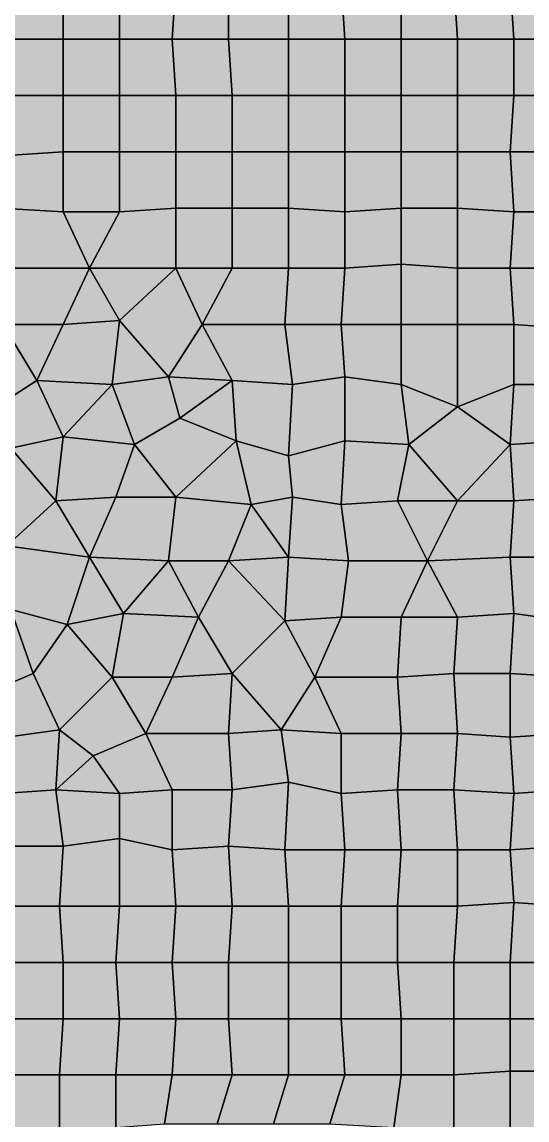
# Model space of a CAD drawing. Header units: metres. Extents: x -7480 to 79269, y -9100 to 45880.
# Drawn here: x 18940 to 21630, y 760 to 6611 of the extents above; entities that cross this region are included whole.
import ezdxf

# ---------------------------------------------------------------- set-up
doc = ezdxf.new("R2010")
doc.units = ezdxf.units.M
for name, color, linetype in [('COLOR_1', 1, 'Continuous'), ('COLOR_181', 181, 'Continuous'), ('COLOR_3', 3, 'Continuous')]:
    doc.layers.add(name, color=color, linetype=linetype)

msp = doc.modelspace()

# ---------------------------------------------------------------- hatches: boundary and pattern name
at = {"layer": 'COLOR_1'}
for points in [[(18840, 6520), (19160, 6520), (19160, 6820), (18840, 6820)], [(19160, 6520), (19460, 6520), (19460, 6820), (19160, 6820)], [(19460, 6520), (19740, 6520), (19760, 6820), (19460, 6820)], [(19740, 6520), (20040, 6520), (20040, 6820), (19760, 6820)], [(20040, 6520), (20360, 6520), (20360, 6820), (20040, 6820)], [(20360, 6520), (20660, 6520), (20640, 6820), (20360, 6820)], [(20640, 6820), (20660, 6520), (20960, 6520), (20960, 6820)], [(20960, 6520), (21260, 6520), (21240, 6820), (20960, 6820)], [(21540, 6820), (21560, 6520), (21840, 6520), (21860, 6820)]]:
    msp.add_hatch(color=256, dxfattribs=at).paths.add_polyline_path(points)
at = {"layer": 'COLOR_181'}
for points in [[(18840, 6220), (19160, 6220), (19160, 6520), (18840, 6520)], [(19160, 6220), (19460, 6220), (19460, 6520), (19160, 6520)], [(19460, 6220), (19760, 6220), (19740, 6520), (19460, 6520)], [(19740, 6520), (19760, 6220), (20060, 6220), (20040, 6520)], [(20040, 6520), (20060, 6220), (20360, 6220), (20360, 6520)], [(20360, 6220), (20660, 6220), (20660, 6520), (20360, 6520)], [(20660, 6220), (20960, 6220), (20960, 6520), (20660, 6520)], [(20960, 6220), (21260, 6220), (21260, 6520), (20960, 6520)], [(21260, 6220), (21560, 6220), (21560, 6520), (21260, 6520)], [(21560, 6220), (21860, 6220), (21840, 6520), (21560, 6520)], [(18840, 6220), (18860, 5900), (19160, 5920), (19160, 6220)], [(19160, 5920), (19460, 5920), (19460, 6220), (19160, 6220)], [(19460, 5920), (19760, 5920), (19760, 6220), (19460, 6220)], [(19760, 5920), (20060, 5920), (20060, 6220), (19760, 6220)], [(20060, 5920), (20360, 5920), (20360, 6220), (20060, 6220)], [(20360, 5920), (20660, 5920), (20660, 6220), (20360, 6220)], [(20660, 5920), (20960, 5920), (20960, 6220), (20660, 6220)], [(20960, 5920), (21260, 5920), (21260, 6220), (20960, 6220)], [(21260, 5920), (21540, 5920), (21560, 6220), (21260, 6220)], [(21540, 5920), (21840, 5920), (21860, 6220), (21560, 6220)], [(18820, 5620), (19160, 5600), (19160, 5920), (18860, 5900)], [(19160, 5600), (19460, 5600), (19460, 5920), (19160, 5920)], [(19460, 5600), (19760, 5620), (19760, 5920), (19460, 5920)], [(19760, 5620), (20060, 5620), (20060, 5920), (19760, 5920)], [(20060, 5620), (20360, 5620), (20360, 5920), (20060, 5920)], [(20360, 5620), (20660, 5600), (20660, 5920), (20360, 5920)], [(20660, 5600), (20960, 5620), (20960, 5920), (20660, 5920)], [(20960, 5620), (21260, 5620), (21260, 5920), (20960, 5920)], [(21260, 5620), (21560, 5600), (21540, 5920), (21260, 5920)], [(21540, 5920), (21560, 5600), (21860, 5600), (21840, 5920)], [(18820, 5620), (18880, 5300), (19300, 5300), (19160, 5600)], [(19300, 5300), (19760, 5300), (19760, 5620), (19460, 5600)], [(19760, 5300), (20060, 5300), (20060, 5620), (19760, 5620)], [(20060, 5300), (20360, 5300), (20360, 5620), (20060, 5620)], [(20360, 5300), (20660, 5300), (20660, 5600), (20360, 5620)], [(20660, 5300), (20960, 5320), (20960, 5620), (20660, 5600)], [(20960, 5320), (21260, 5300), (21260, 5620), (20960, 5620)], [(21260, 5300), (21540, 5300), (21560, 5600), (21260, 5620)], [(19160, 5600), (19300, 5300), (19460, 5600)], [(21540, 5300), (21860, 5300), (21860, 5600), (21560, 5600)], [(18840, 5000), (19160, 5000), (19300, 5300), (18880, 5300)], [(19160, 5000), (19460, 5020), (19300, 5300)], [(19300, 5300), (19460, 5020), (19760, 5300)], [(19460, 5020), (19720, 4720), (19900, 5000), (19760, 5300)], [(19760, 5300), (19900, 5000), (20060, 5300)], [(19900, 5000), (20340, 5000), (20360, 5300), (20060, 5300)], [(20340, 5000), (20640, 5000), (20660, 5300), (20360, 5300)], [(20640, 5000), (20960, 5000), (20960, 5320), (20660, 5300)], [(20960, 5000), (21260, 5000), (21260, 5300), (20960, 5320)], [(21260, 5000), (21560, 5000), (21540, 5300), (21260, 5300)], [(21540, 5300), (21560, 5000), (21840, 4980), (21860, 5300)], [(18580, 4720), (18800, 4560), (19020, 4700), (18840, 5000)], [(18840, 5000), (19020, 4700), (19160, 5000)], [(19020, 4700), (19420, 4680), (19460, 5020), (19160, 5000)], [(19420, 4680), (19720, 4720), (19460, 5020)], [(19720, 4720), (20060, 4700), (19900, 5000)], [(19900, 5000), (20060, 4700), (20380, 4680), (20340, 5000)], [(20340, 5000), (20380, 4680), (20660, 4720), (20640, 5000)], [(20640, 5000), (20660, 4720), (20960, 4680), (20960, 5000)], [(20960, 4680), (21260, 4560), (21260, 5000), (20960, 5000)], [(21260, 4560), (21560, 4680), (21560, 5000), (21260, 5000)], [(21560, 4680), (21860, 4680), (21840, 4980), (21560, 5000)], [(18800, 4560), (18880, 4340), (19160, 4400), (19020, 4700)], [(19020, 4700), (19160, 4400), (19420, 4680)], [(19420, 4680), (19540, 4360), (19780, 4500), (19720, 4720)], [(19720, 4720), (19780, 4500), (20060, 4700)], [(19780, 4500), (20080, 4380), (20060, 4700)], [(20060, 4700), (20080, 4380), (20360, 4300), (20380, 4680)], [(20360, 4300), (20660, 4380), (20660, 4720), (20380, 4680)], [(20660, 4380), (21000, 4360), (20960, 4680), (20660, 4720)], [(19160, 4400), (19540, 4360), (19420, 4680)], [(20960, 4680), (21000, 4360), (21260, 4560)], [(21260, 4560), (21540, 4360), (21560, 4680)], [(21540, 4360), (21840, 4380), (21860, 4680), (21560, 4680)], [(21000, 4360), (21260, 4060), (21540, 4360), (21260, 4560)], [(19540, 4360), (19760, 4080), (20080, 4380), (19780, 4500)], [(18880, 4340), (19120, 4060), (19160, 4400)], [(19120, 4060), (19440, 4080), (19540, 4360), (19160, 4400)], [(18700, 4100), (18860, 3820), (19120, 4060), (18880, 4340)], [(19440, 4080), (19760, 4080), (19540, 4360)], [(19760, 4080), (20160, 4040), (20080, 4380)], [(20080, 4380), (20160, 4040), (20380, 4080), (20360, 4300)], [(20360, 4300), (20380, 4080), (20640, 4040), (20660, 4380)], [(20640, 4040), (20940, 4060), (21000, 4360), (20660, 4380)], [(20940, 4060), (21260, 4060), (21000, 4360)], [(21260, 4060), (21560, 4060), (21540, 4360)], [(21540, 4360), (21560, 4060), (21860, 4080), (21840, 4380)], [(18860, 3820), (19300, 3760), (19120, 4060)], [(19120, 4060), (19300, 3760), (19440, 4080)], [(19300, 3760), (19720, 3740), (19760, 4080), (19440, 4080)], [(19720, 3740), (20040, 3740), (20160, 4040), (19760, 4080)], [(20040, 3740), (20360, 3760), (20160, 4040)], [(20160, 4040), (20360, 3760), (20380, 4080)], [(20360, 3760), (20680, 3740), (20640, 4040), (20380, 4080)], [(20640, 4040), (20680, 3740), (21100, 3740), (20940, 4060)], [(20940, 4060), (21100, 3740), (21260, 4060)], [(21100, 3740), (21540, 3760), (21560, 4060), (21260, 4060)], [(21540, 3760), (21840, 3760), (21860, 4080), (21560, 4060)], [(18860, 3820), (18880, 3480), (19180, 3400), (19300, 3760)], [(19180, 3400), (19480, 3460), (19300, 3760)], [(19300, 3760), (19480, 3460), (19720, 3740)], [(20040, 3740), (20340, 3420), (20360, 3760)], [(20340, 3420), (20640, 3440), (20680, 3740), (20360, 3760)], [(21100, 3740), (21260, 3440), (21560, 3460), (21540, 3760)], [(21540, 3760), (21560, 3460), (21840, 3420), (21840, 3760)], [(19480, 3460), (19880, 3440), (19720, 3740)], [(19720, 3740), (19880, 3440), (20040, 3740)], [(19880, 3440), (20060, 3140), (20340, 3420), (20040, 3740)], [(20640, 3440), (20960, 3440), (21100, 3740), (20680, 3740)], [(20960, 3440), (21260, 3440), (21100, 3740)], [(18540, 3240), (18720, 3020), (19000, 3140), (18880, 3480)], [(18880, 3480), (19000, 3140), (19180, 3400)], [(19180, 3400), (19420, 3120), (19480, 3460)], [(19420, 3120), (19740, 3120), (19880, 3440), (19480, 3460)], [(21240, 3140), (21540, 3140), (21560, 3460), (21260, 3440)], [(21540, 3140), (21860, 3120), (21840, 3420), (21560, 3460)], [(19000, 3140), (19140, 2840), (19420, 3120), (19180, 3400)], [(19740, 3120), (20060, 3140), (19880, 3440)], [(20060, 3140), (20320, 2840), (20500, 3120), (20340, 3420)], [(20340, 3420), (20500, 3120), (20640, 3440)], [(20500, 3120), (20940, 3120), (20960, 3440), (20640, 3440)], [(20940, 3120), (21240, 3140), (21260, 3440), (20960, 3440)], [(18720, 3020), (18860, 2800), (19140, 2840), (19000, 3140)], [(19140, 2840), (19320, 2700), (19600, 2820), (19420, 3120)], [(19420, 3120), (19600, 2820), (19740, 3120)], [(19600, 2820), (20040, 2820), (20060, 3140), (19740, 3120)], [(20040, 2820), (20320, 2840), (20060, 3140)], [(20320, 2840), (20640, 2820), (20500, 3120)], [(20500, 3120), (20640, 2820), (20960, 2820), (20940, 3120)], [(20940, 3120), (20960, 2820), (21260, 2820), (21240, 3140)], [(21240, 3140), (21260, 2820), (21540, 2800), (21540, 3140)], [(21540, 2800), (21840, 2820), (21860, 3120), (21540, 3140)], [(18840, 2500), (19120, 2520), (19140, 2840), (18860, 2800)], [(19120, 2520), (19320, 2700), (19140, 2840)], [(19320, 2700), (19460, 2500), (19740, 2520), (19600, 2820)], [(19600, 2820), (19740, 2520), (20060, 2520), (20040, 2820)], [(20040, 2820), (20060, 2520), (20360, 2560), (20320, 2840)], [(20320, 2840), (20360, 2560), (20640, 2500), (20640, 2820)], [(20640, 2500), (20940, 2520), (20960, 2820), (20640, 2820)], [(20940, 2520), (21240, 2520), (21260, 2820), (20960, 2820)], [(21240, 2520), (21560, 2500), (21540, 2800), (21260, 2820)], [(21540, 2800), (21560, 2500), (21840, 2520), (21840, 2820)], [(19120, 2520), (19460, 2500), (19320, 2700)], [(18840, 2500), (18860, 2220), (19160, 2220), (19120, 2520)], [(19120, 2520), (19160, 2220), (19460, 2260), (19460, 2500)], [(19460, 2260), (19740, 2200), (19740, 2520), (19460, 2500)], [(19740, 2200), (20040, 2220), (20060, 2520), (19740, 2520)], [(20040, 2220), (20340, 2200), (20360, 2560), (20060, 2520)], [(20340, 2200), (20660, 2200), (20640, 2500), (20360, 2560)], [(20640, 2500), (20660, 2200), (20960, 2200), (20940, 2520)], [(20940, 2520), (20960, 2200), (21260, 2200), (21240, 2520)], [(21240, 2520), (21260, 2200), (21540, 2200), (21560, 2500)], [(21540, 2200), (21840, 2220), (21840, 2520), (21560, 2500)], [(19140, 1900), (19460, 1900), (19460, 2260), (19160, 2220)], [(19460, 1900), (19760, 1900), (19740, 2200), (19460, 2260)], [(18820, 1900), (19140, 1900), (19160, 2220), (18860, 2220)], [(19740, 2200), (19760, 1900), (20060, 1900), (20040, 2220)], [(20040, 2220), (20060, 1900), (20360, 1900), (20340, 2200)], [(20340, 2200), (20360, 1900), (20640, 1900), (20660, 2200)], [(20640, 1900), (20940, 1900), (20960, 2200), (20660, 2200)], [(20940, 1900), (21260, 1900), (21260, 2200), (20960, 2200)], [(21260, 1900), (21560, 1920), (21540, 2200), (21260, 2200)], [(21540, 2200), (21560, 1920), (21840, 1900), (21840, 2220)], [(18820, 1900), (18860, 1600), (19160, 1600), (19140, 1900)], [(19140, 1900), (19160, 1600), (19440, 1600), (19460, 1900)], [(19440, 1600), (19740, 1600), (19760, 1900), (19460, 1900)], [(19740, 1600), (20040, 1600), (20060, 1900), (19760, 1900)], [(20040, 1600), (20360, 1600), (20360, 1900), (20060, 1900)], [(20360, 1600), (20640, 1600), (20640, 1900), (20360, 1900)], [(20640, 1600), (20940, 1600), (20940, 1900), (20640, 1900)], [(20940, 1600), (21240, 1600), (21260, 1900), (20940, 1900)], [(21240, 1600), (21540, 1600), (21560, 1920), (21260, 1900)], [(21540, 1600), (21860, 1600), (21840, 1900), (21560, 1920)], [(18840, 1300), (19160, 1300), (19160, 1600), (18860, 1600)], [(19160, 1300), (19460, 1300), (19440, 1600), (19160, 1600)], [(19440, 1600), (19460, 1300), (19760, 1300), (19740, 1600)], [(19740, 1600), (19760, 1300), (20040, 1300), (20040, 1600)], [(20040, 1300), (20360, 1300), (20360, 1600), (20040, 1600)], [(20360, 1300), (20640, 1300), (20640, 1600), (20360, 1600)], [(20640, 1300), (20960, 1300), (20940, 1600), (20640, 1600)], [(20940, 1600), (20960, 1300), (21240, 1300), (21240, 1600)], [(21240, 1300), (21540, 1300), (21540, 1600), (21240, 1600)], [(21540, 1300), (21840, 1300), (21860, 1600), (21540, 1600)], [(18840, 1300), (18860, 1000), (19140, 1000), (19160, 1300)], [(19140, 1000), (19440, 1000), (19460, 1300), (19160, 1300)], [(19440, 1000), (19740, 1000), (19760, 1300), (19460, 1300)], [(19740, 1000), (20060, 1000), (20040, 1300), (19760, 1300)], [(20040, 1300), (20060, 1000), (20360, 1000), (20360, 1300)], [(20360, 1000), (20660, 1000), (20640, 1300), (20360, 1300)], [(20640, 1300), (20660, 1000), (20960, 1000), (20960, 1300)], [(20960, 1000), (21240, 1000), (21240, 1300), (20960, 1300)], [(21240, 1000), (21540, 1020), (21540, 1300), (21240, 1300)], [(21540, 1020), (21860, 1020), (21840, 1300), (21540, 1300)], [(18860, 720), (19140, 720), (19140, 1000), (18860, 1000)], [(19140, 720), (19440, 720), (19440, 1000), (19140, 1000)], [(19440, 720), (19700, 740), (19740, 1000), (19440, 1000)], [(19700, 740), (19980, 740), (20060, 1000), (19740, 1000)], [(19980, 740), (20280, 740), (20360, 1000), (20060, 1000)], [(20280, 740), (20580, 740), (20660, 1000), (20360, 1000)], [(20580, 740), (20920, 720), (20960, 1000), (20660, 1000)], [(20920, 720), (21240, 720), (21240, 1000), (20960, 1000)], [(21240, 720), (21540, 720), (21540, 1020), (21240, 1000)], [(21540, 720), (21860, 720), (21860, 1020), (21540, 1020)]]:
    msp.add_hatch(color=256, dxfattribs=at).paths.add_polyline_path(points)
at = {"layer": 'COLOR_3'}
msp.add_hatch(color=256, dxfattribs=at).paths.add_polyline_path([(21240, 6820), (21260, 6520), (21560, 6520), (21540, 6820)])

# ---------------------------------------------------------------- linework, layer by layer
at = {"layer": 'COLOR_1'}
for points in [[(18840, 6520), (19160, 6520), (19160, 6820), (18840, 6820)], [(19160, 6520), (19460, 6520), (19460, 6820), (19160, 6820)], [(19460, 6520), (19740, 6520), (19760, 6820), (19460, 6820)], [(19740, 6520), (20040, 6520), (20040, 6820), (19760, 6820)], [(20040, 6520), (20360, 6520), (20360, 6820), (20040, 6820)], [(20360, 6520), (20660, 6520), (20640, 6820), (20360, 6820)], [(20640, 6820), (20660, 6520), (20960, 6520), (20960, 6820)], [(20960, 6520), (21260, 6520), (21240, 6820), (20960, 6820)], [(21540, 6820), (21560, 6520), (21840, 6520), (21860, 6820)]]:
    msp.add_lwpolyline(points, close=True, dxfattribs=at)
at = {"layer": 'COLOR_181'}
for points in [[(18840, 6220), (19160, 6220), (19160, 6520), (18840, 6520)], [(19160, 6220), (19460, 6220), (19460, 6520), (19160, 6520)], [(19460, 6220), (19760, 6220), (19740, 6520), (19460, 6520)], [(19740, 6520), (19760, 6220), (20060, 6220), (20040, 6520)], [(20040, 6520), (20060, 6220), (20360, 6220), (20360, 6520)], [(20360, 6220), (20660, 6220), (20660, 6520), (20360, 6520)], [(20660, 6220), (20960, 6220), (20960, 6520), (20660, 6520)], [(20960, 6220), (21260, 6220), (21260, 6520), (20960, 6520)], [(21260, 6220), (21560, 6220), (21560, 6520), (21260, 6520)], [(21560, 6220), (21860, 6220), (21840, 6520), (21560, 6520)], [(18840, 6220), (18860, 5900), (19160, 5920), (19160, 6220)], [(19160, 5920), (19460, 5920), (19460, 6220), (19160, 6220)], [(19460, 5920), (19760, 5920), (19760, 6220), (19460, 6220)], [(19760, 5920), (20060, 5920), (20060, 6220), (19760, 6220)], [(20060, 5920), (20360, 5920), (20360, 6220), (20060, 6220)], [(20360, 5920), (20660, 5920), (20660, 6220), (20360, 6220)], [(20660, 5920), (20960, 5920), (20960, 6220), (20660, 6220)], [(20960, 5920), (21260, 5920), (21260, 6220), (20960, 6220)], [(21260, 5920), (21540, 5920), (21560, 6220), (21260, 6220)], [(21540, 5920), (21840, 5920), (21860, 6220), (21560, 6220)], [(18820, 5620), (19160, 5600), (19160, 5920), (18860, 5900)], [(19160, 5600), (19460, 5600), (19460, 5920), (19160, 5920)], [(19460, 5600), (19760, 5620), (19760, 5920), (19460, 5920)], [(19760, 5620), (20060, 5620), (20060, 5920), (19760, 5920)], [(20060, 5620), (20360, 5620), (20360, 5920), (20060, 5920)], [(20360, 5620), (20660, 5600), (20660, 5920), (20360, 5920)], [(20660, 5600), (20960, 5620), (20960, 5920), (20660, 5920)], [(20960, 5620), (21260, 5620), (21260, 5920), (20960, 5920)], [(21260, 5620), (21560, 5600), (21540, 5920), (21260, 5920)], [(21540, 5920), (21560, 5600), (21860, 5600), (21840, 5920)], [(18820, 5620), (18880, 5300), (19300, 5300), (19160, 5600)], [(19300, 5300), (19760, 5300), (19760, 5620), (19460, 5600)], [(19760, 5300), (20060, 5300), (20060, 5620), (19760, 5620)], [(20060, 5300), (20360, 5300), (20360, 5620), (20060, 5620)], [(20360, 5300), (20660, 5300), (20660, 5600), (20360, 5620)], [(20660, 5300), (20960, 5320), (20960, 5620), (20660, 5600)], [(20960, 5320), (21260, 5300), (21260, 5620), (20960, 5620)], [(21260, 5300), (21540, 5300), (21560, 5600), (21260, 5620)], [(19160, 5600), (19300, 5300), (19460, 5600)], [(21540, 5300), (21860, 5300), (21860, 5600), (21560, 5600)], [(18840, 5000), (19160, 5000), (19300, 5300), (18880, 5300)], [(19160, 5000), (19460, 5020), (19300, 5300)], [(19300, 5300), (19460, 5020), (19760, 5300)], [(19460, 5020), (19720, 4720), (19900, 5000), (19760, 5300)], [(19760, 5300), (19900, 5000), (20060, 5300)], [(19900, 5000), (20340, 5000), (20360, 5300), (20060, 5300)], [(20340, 5000), (20640, 5000), (20660, 5300), (20360, 5300)], [(20640, 5000), (20960, 5000), (20960, 5320), (20660, 5300)], [(20960, 5000), (21260, 5000), (21260, 5300), (20960, 5320)], [(21260, 5000), (21560, 5000), (21540, 5300), (21260, 5300)], [(21540, 5300), (21560, 5000), (21840, 4980), (21860, 5300)], [(18580, 4720), (18800, 4560), (19020, 4700), (18840, 5000)], [(18840, 5000), (19020, 4700), (19160, 5000)], [(19020, 4700), (19420, 4680), (19460, 5020), (19160, 5000)], [(19420, 4680), (19720, 4720), (19460, 5020)], [(19720, 4720), (20060, 4700), (19900, 5000)], [(19900, 5000), (20060, 4700), (20380, 4680), (20340, 5000)], [(20340, 5000), (20380, 4680), (20660, 4720), (20640, 5000)], [(20640, 5000), (20660, 4720), (20960, 4680), (20960, 5000)], [(20960, 4680), (21260, 4560), (21260, 5000), (20960, 5000)], [(21260, 4560), (21560, 4680), (21560, 5000), (21260, 5000)], [(21560, 4680), (21860, 4680), (21840, 4980), (21560, 5000)], [(18800, 4560), (18880, 4340), (19160, 4400), (19020, 4700)], [(19020, 4700), (19160, 4400), (19420, 4680)], [(19420, 4680), (19540, 4360), (19780, 4500), (19720, 4720)], [(19720, 4720), (19780, 4500), (20060, 4700)], [(19780, 4500), (20080, 4380), (20060, 4700)], [(20060, 4700), (20080, 4380), (20360, 4300), (20380, 4680)], [(20360, 4300), (20660, 4380), (20660, 4720), (20380, 4680)], [(20660, 4380), (21000, 4360), (20960, 4680), (20660, 4720)], [(19160, 4400), (19540, 4360), (19420, 4680)], [(20960, 4680), (21000, 4360), (21260, 4560)], [(21260, 4560), (21540, 4360), (21560, 4680)], [(21540, 4360), (21840, 4380), (21860, 4680), (21560, 4680)], [(21000, 4360), (21260, 4060), (21540, 4360), (21260, 4560)], [(19540, 4360), (19760, 4080), (20080, 4380), (19780, 4500)], [(18880, 4340), (19120, 4060), (19160, 4400)], [(19120, 4060), (19440, 4080), (19540, 4360), (19160, 4400)], [(18700, 4100), (18860, 3820), (19120, 4060), (18880, 4340)], [(19440, 4080), (19760, 4080), (19540, 4360)], [(19760, 4080), (20160, 4040), (20080, 4380)], [(20080, 4380), (20160, 4040), (20380, 4080), (20360, 4300)], [(20360, 4300), (20380, 4080), (20640, 4040), (20660, 4380)], [(20640, 4040), (20940, 4060), (21000, 4360), (20660, 4380)], [(20940, 4060), (21260, 4060), (21000, 4360)], [(21260, 4060), (21560, 4060), (21540, 4360)], [(21540, 4360), (21560, 4060), (21860, 4080), (21840, 4380)], [(18860, 3820), (19300, 3760), (19120, 4060)], [(19120, 4060), (19300, 3760), (19440, 4080)], [(19300, 3760), (19720, 3740), (19760, 4080), (19440, 4080)], [(19720, 3740), (20040, 3740), (20160, 4040), (19760, 4080)], [(20040, 3740), (20360, 3760), (20160, 4040)], [(20160, 4040), (20360, 3760), (20380, 4080)], [(20360, 3760), (20680, 3740), (20640, 4040), (20380, 4080)], [(20640, 4040), (20680, 3740), (21100, 3740), (20940, 4060)], [(20940, 4060), (21100, 3740), (21260, 4060)], [(21100, 3740), (21540, 3760), (21560, 4060), (21260, 4060)], [(21540, 3760), (21840, 3760), (21860, 4080), (21560, 4060)], [(18860, 3820), (18880, 3480), (19180, 3400), (19300, 3760)], [(19180, 3400), (19480, 3460), (19300, 3760)], [(19300, 3760), (19480, 3460), (19720, 3740)], [(20040, 3740), (20340, 3420), (20360, 3760)], [(20340, 3420), (20640, 3440), (20680, 3740), (20360, 3760)], [(21100, 3740), (21260, 3440), (21560, 3460), (21540, 3760)], [(21540, 3760), (21560, 3460), (21840, 3420), (21840, 3760)], [(19480, 3460), (19880, 3440), (19720, 3740)], [(19720, 3740), (19880, 3440), (20040, 3740)], [(19880, 3440), (20060, 3140), (20340, 3420), (20040, 3740)], [(20640, 3440), (20960, 3440), (21100, 3740), (20680, 3740)], [(20960, 3440), (21260, 3440), (21100, 3740)], [(18540, 3240), (18720, 3020), (19000, 3140), (18880, 3480)], [(18880, 3480), (19000, 3140), (19180, 3400)], [(19180, 3400), (19420, 3120), (19480, 3460)], [(19420, 3120), (19740, 3120), (19880, 3440), (19480, 3460)], [(21240, 3140), (21540, 3140), (21560, 3460), (21260, 3440)], [(21540, 3140), (21860, 3120), (21840, 3420), (21560, 3460)], [(19000, 3140), (19140, 2840), (19420, 3120), (19180, 3400)], [(19740, 3120), (20060, 3140), (19880, 3440)], [(20060, 3140), (20320, 2840), (20500, 3120), (20340, 3420)], [(20340, 3420), (20500, 3120), (20640, 3440)], [(20500, 3120), (20940, 3120), (20960, 3440), (20640, 3440)], [(20940, 3120), (21240, 3140), (21260, 3440), (20960, 3440)], [(18720, 3020), (18860, 2800), (19140, 2840), (19000, 3140)], [(19140, 2840), (19320, 2700), (19600, 2820), (19420, 3120)], [(19420, 3120), (19600, 2820), (19740, 3120)], [(19600, 2820), (20040, 2820), (20060, 3140), (19740, 3120)], [(20040, 2820), (20320, 2840), (20060, 3140)], [(20320, 2840), (20640, 2820), (20500, 3120)], [(20500, 3120), (20640, 2820), (20960, 2820), (20940, 3120)], [(20940, 3120), (20960, 2820), (21260, 2820), (21240, 3140)], [(21240, 3140), (21260, 2820), (21540, 2800), (21540, 3140)], [(21540, 2800), (21840, 2820), (21860, 3120), (21540, 3140)], [(18840, 2500), (19120, 2520), (19140, 2840), (18860, 2800)], [(19120, 2520), (19320, 2700), (19140, 2840)], [(19320, 2700), (19460, 2500), (19740, 2520), (19600, 2820)], [(19600, 2820), (19740, 2520), (20060, 2520), (20040, 2820)], [(20040, 2820), (20060, 2520), (20360, 2560), (20320, 2840)], [(20320, 2840), (20360, 2560), (20640, 2500), (20640, 2820)], [(20640, 2500), (20940, 2520), (20960, 2820), (20640, 2820)], [(20940, 2520), (21240, 2520), (21260, 2820), (20960, 2820)], [(21240, 2520), (21560, 2500), (21540, 2800), (21260, 2820)], [(21540, 2800), (21560, 2500), (21840, 2520), (21840, 2820)], [(19120, 2520), (19460, 2500), (19320, 2700)], [(18840, 2500), (18860, 2220), (19160, 2220), (19120, 2520)], [(19120, 2520), (19160, 2220), (19460, 2260), (19460, 2500)], [(19460, 2260), (19740, 2200), (19740, 2520), (19460, 2500)], [(19740, 2200), (20040, 2220), (20060, 2520), (19740, 2520)], [(20040, 2220), (20340, 2200), (20360, 2560), (20060, 2520)], [(20340, 2200), (20660, 2200), (20640, 2500), (20360, 2560)], [(20640, 2500), (20660, 2200), (20960, 2200), (20940, 2520)], [(20940, 2520), (20960, 2200), (21260, 2200), (21240, 2520)], [(21240, 2520), (21260, 2200), (21540, 2200), (21560, 2500)], [(21540, 2200), (21840, 2220), (21840, 2520), (21560, 2500)], [(19140, 1900), (19460, 1900), (19460, 2260), (19160, 2220)], [(19460, 1900), (19760, 1900), (19740, 2200), (19460, 2260)], [(18820, 1900), (19140, 1900), (19160, 2220), (18860, 2220)], [(19740, 2200), (19760, 1900), (20060, 1900), (20040, 2220)], [(20040, 2220), (20060, 1900), (20360, 1900), (20340, 2200)], [(20340, 2200), (20360, 1900), (20640, 1900), (20660, 2200)], [(20640, 1900), (20940, 1900), (20960, 2200), (20660, 2200)], [(20940, 1900), (21260, 1900), (21260, 2200), (20960, 2200)], [(21260, 1900), (21560, 1920), (21540, 2200), (21260, 2200)], [(21540, 2200), (21560, 1920), (21840, 1900), (21840, 2220)], [(18820, 1900), (18860, 1600), (19160, 1600), (19140, 1900)], [(19140, 1900), (19160, 1600), (19440, 1600), (19460, 1900)], [(19440, 1600), (19740, 1600), (19760, 1900), (19460, 1900)], [(19740, 1600), (20040, 1600), (20060, 1900), (19760, 1900)], [(20040, 1600), (20360, 1600), (20360, 1900), (20060, 1900)], [(20360, 1600), (20640, 1600), (20640, 1900), (20360, 1900)], [(20640, 1600), (20940, 1600), (20940, 1900), (20640, 1900)], [(20940, 1600), (21240, 1600), (21260, 1900), (20940, 1900)], [(21240, 1600), (21540, 1600), (21560, 1920), (21260, 1900)], [(21540, 1600), (21860, 1600), (21840, 1900), (21560, 1920)], [(18840, 1300), (19160, 1300), (19160, 1600), (18860, 1600)], [(19160, 1300), (19460, 1300), (19440, 1600), (19160, 1600)], [(19440, 1600), (19460, 1300), (19760, 1300), (19740, 1600)], [(19740, 1600), (19760, 1300), (20040, 1300), (20040, 1600)], [(20040, 1300), (20360, 1300), (20360, 1600), (20040, 1600)], [(20360, 1300), (20640, 1300), (20640, 1600), (20360, 1600)], [(20640, 1300), (20960, 1300), (20940, 1600), (20640, 1600)], [(20940, 1600), (20960, 1300), (21240, 1300), (21240, 1600)], [(21240, 1300), (21540, 1300), (21540, 1600), (21240, 1600)], [(21540, 1300), (21840, 1300), (21860, 1600), (21540, 1600)], [(18840, 1300), (18860, 1000), (19140, 1000), (19160, 1300)], [(19140, 1000), (19440, 1000), (19460, 1300), (19160, 1300)], [(19440, 1000), (19740, 1000), (19760, 1300), (19460, 1300)], [(19740, 1000), (20060, 1000), (20040, 1300), (19760, 1300)], [(20040, 1300), (20060, 1000), (20360, 1000), (20360, 1300)], [(20360, 1000), (20660, 1000), (20640, 1300), (20360, 1300)], [(20640, 1300), (20660, 1000), (20960, 1000), (20960, 1300)], [(20960, 1000), (21240, 1000), (21240, 1300), (20960, 1300)], [(21240, 1000), (21540, 1020), (21540, 1300), (21240, 1300)], [(21540, 1020), (21860, 1020), (21840, 1300), (21540, 1300)], [(18860, 720), (19140, 720), (19140, 1000), (18860, 1000)], [(19140, 720), (19440, 720), (19440, 1000), (19140, 1000)], [(19440, 720), (19700, 740), (19740, 1000), (19440, 1000)], [(19700, 740), (19980, 740), (20060, 1000), (19740, 1000)], [(19980, 740), (20280, 740), (20360, 1000), (20060, 1000)], [(20280, 740), (20580, 740), (20660, 1000), (20360, 1000)], [(20580, 740), (20920, 720), (20960, 1000), (20660, 1000)], [(20920, 720), (21240, 720), (21240, 1000), (20960, 1000)], [(21240, 720), (21540, 720), (21540, 1020), (21240, 1000)], [(21540, 720), (21860, 720), (21860, 1020), (21540, 1020)]]:
    msp.add_lwpolyline(points, close=True, dxfattribs=at)
at = {"layer": 'COLOR_3'}
msp.add_lwpolyline([(21240, 6820), (21260, 6520), (21560, 6520), (21540, 6820)], close=True, dxfattribs=at)

doc.saveas('drawing.dxf')
